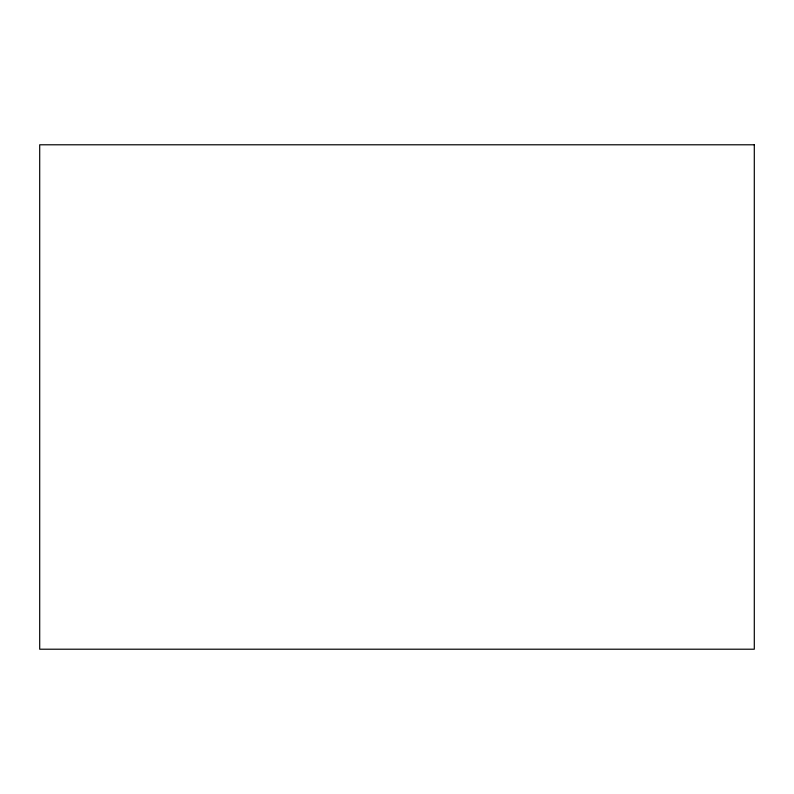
<?xml version="1.0" encoding="UTF-8"?>
<svg xmlns="http://www.w3.org/2000/svg" width="794" height="794" viewBox="0 0 794 794"><rect width="100%" height="100%" fill="white"/><g stroke="black" fill="none" stroke-linecap="round" stroke-linejoin="round"><path stroke-width="1.19" d="M754.3 144.786L39.7 144.786L39.7 649.214L754.3 649.214L754.3 144.786"/></g></svg>
